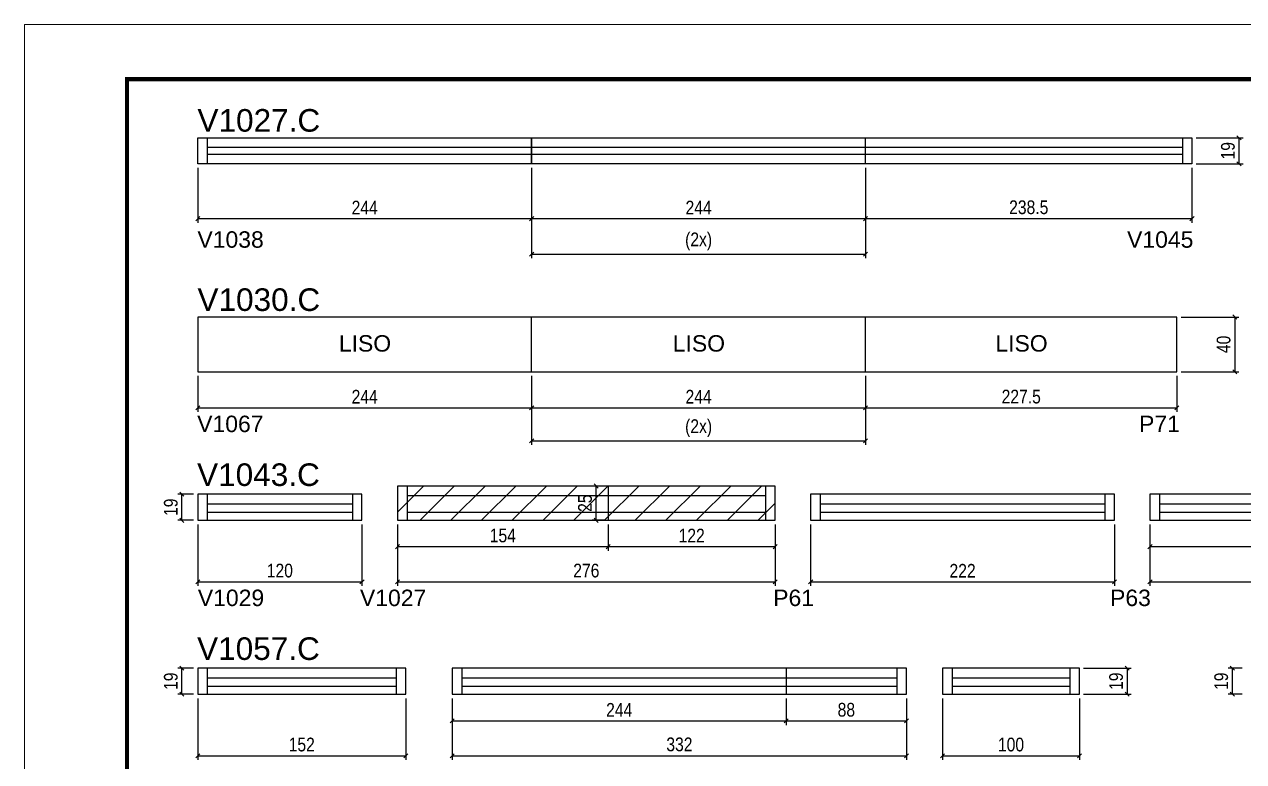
# Model space of a CAD drawing. Extents: x 1959 to 8212, y 239 to 4735.
# Drawn here: x 3557 to 4448, y 1900 to 2438 of the extents above; entities that cross this region are included whole.
import ezdxf

# ---------------------------------------------------------------- set-up
doc = ezdxf.new("R2010")
doc.units = 0
doc.linetypes.add('DASHED', pattern=[0.75, 0.5, -0.25])
for name, color, linetype in [('5', 5, 'Continuous'), ('COTA', 241, 'Continuous'), ('NOMENCLATURA', 7, 'Continuous'), ('Painéis', 200, 'Continuous'), ('SARR_2.2x7', 40, 'Continuous')]:
    doc.layers.add(name, color=color, linetype=linetype)
for name, color, linetype, lineweight in [('Folhas', 255, 'Continuous', 9), ('REAPROVEITAMENTO', 251, 'Continuous', 9), ('SARRAFO DE PRESSAO', 251, 'DASHED', 9)]:
    doc.layers.add(name, color=color, linetype=linetype, lineweight=lineweight)
doc.styles.add('COTA TECNICA', font='techl___.ttf', dxfattribs={"height": 10})
doc.styles.add('COTA TECNICA-50', font='techl___.ttf', dxfattribs={"height": 10})
doc.styles.get("Standard").update_dxf_attribs({"font": 'arial.ttf'})
doc.dimstyles.new('COTA PAINEL-50', dxfattribs={"dimtxt": 10, "dimasz": 3, "dimexe": 3, "dimexo": 3, "dimgap": 3, "dimtad": 1, "dimdec": 1, "dimzin": 12, "dimdsep": 46, "dimtxsty": 'COTA TECNICA-50', "dimblk1": 'OBLIQUE', "dimblk2": 'OBLIQUE', "dimsah": 1, "dimcen": 0.9, "dimclrd": 4, "dimclre": 4, "dimclrt": 240, "dimadec": 1, "dimazin": 3, "dimtfac": 1, "dimtdec": 1, "dimtmove": 0, "dimatfit": 3, "dimfxl": 1, "dimtolj": 1, "dimtzin": 12, "dimarcsym": 0})
doc.dimstyles.new('PAINEL', dxfattribs={"dimtxt": 10, "dimasz": 3, "dimexe": 3, "dimexo": 3, "dimgap": 3, "dimtad": 1, "dimdec": 1, "dimzin": 12, "dimdsep": 46, "dimtxsty": 'COTA TECNICA', "dimblk1": 'OBLIQUE', "dimblk2": 'OBLIQUE', "dimsah": 1, "dimcen": 0.9, "dimclrd": 4, "dimclre": 4, "dimclrt": 240, "dimadec": 1, "dimazin": 3, "dimtfac": 1, "dimtdec": 1, "dimtmove": 0, "dimatfit": 3, "dimfxl": 1, "dimtolj": 1, "dimtzin": 12, "dimarcsym": 0})

# ---------------------------------------------------------------- blocks, each defined once
blk = doc.blocks.new('9999999999')
at = {"layer": 'Folhas'}
blk.add_lwpolyline([(98138.98, 34190.21), (99623.98, 34190.21), (99623.98, 35240.21), (98138.98, 35240.21)], close=True, dxfattribs=at)
at = {"layer": 'Folhas', "color": 30, "const_width": 3}
blk.add_lwpolyline([(98213.98, 34230.21), (99583.98, 34230.21), (99583.98, 35200.21), (98213.98, 35200.21)], close=True, dxfattribs=at)
blk = doc.blocks.new('_Oblique')
at = {"color": 0, "linetype": 'ByBlock', "lineweight": -2}
blk.add_line((-0.5, -0.5), (0.5, 0.5), dxfattribs=at)
blk = doc.blocks.new('*D91')
at = {"layer": 'COTA', "color": 4, "linetype": 'ByBlock', "lineweight": -2, "transparency": 16777216}
for p, q in [((3683.94, 2333.3), (3683.94, 2293.24)), ((3927.94, 2333.3), (3927.94, 2293.24)), ((3683.94, 2296.24), (3927.94, 2296.24))]:
    blk.add_line(p, q, dxfattribs=at)
at = {"layer": 'Defpoints', "color": 0, "linetype": 'ByBlock', "transparency": 16777216}
for p in [(3683.94, 2336.3), (3927.94, 2336.3), (3927.94, 2296.24)]:
    blk.add_point(p, dxfattribs=at)
at = {"layer": 'COTA', "color": 4, "linetype": 'ByBlock', "lineweight": -2, "transparency": 16777216, "xscale": 3, "yscale": 3, "zscale": 3, "rotation": 180}
blk.add_blockref('_Oblique', (3683.94, 2296.24), dxfattribs=at)
at = {"layer": 'COTA', "color": 4, "linetype": 'ByBlock', "lineweight": -2, "transparency": 16777216, "xscale": 3, "yscale": 3, "zscale": 3}
blk.add_blockref('_Oblique', (3927.94, 2296.24), dxfattribs=at)
at = {"layer": 'COTA', "color": 240, "linetype": 'ByBlock', "transparency": 16777216, "insert": (3805.94, 2304.31), "char_height": 10, "attachment_point": 5, "style": 'COTA TECNICA-50'}
blk.add_mtext('\\A1;244', dxfattribs=at)
blk = doc.blocks.new('*D92')
at = {"layer": 'COTA', "color": 4, "linetype": 'ByBlock', "lineweight": -2, "transparency": 16777216}
for p, q in [((3927.94, 2333.3), (3927.94, 2293.24)), ((4171.94, 2333.3), (4171.94, 2293.24)), ((3927.94, 2296.24), (4171.94, 2296.24))]:
    blk.add_line(p, q, dxfattribs=at)
at = {"layer": 'Defpoints', "color": 0, "linetype": 'ByBlock', "transparency": 16777216}
for p in [(3927.94, 2336.3), (4171.94, 2336.3), (4171.94, 2296.24)]:
    blk.add_point(p, dxfattribs=at)
at = {"layer": 'COTA', "color": 4, "linetype": 'ByBlock', "lineweight": -2, "transparency": 16777216, "xscale": 3, "yscale": 3, "zscale": 3, "rotation": 180}
blk.add_blockref('_Oblique', (3927.94, 2296.24), dxfattribs=at)
at = {"layer": 'COTA', "color": 4, "linetype": 'ByBlock', "lineweight": -2, "transparency": 16777216, "xscale": 3, "yscale": 3, "zscale": 3}
blk.add_blockref('_Oblique', (4171.94, 2296.24), dxfattribs=at)
at = {"layer": 'COTA', "color": 240, "linetype": 'ByBlock', "transparency": 16777216, "insert": (4049.94, 2304.31), "char_height": 10, "attachment_point": 5, "style": 'COTA TECNICA-50'}
blk.add_mtext('\\A1;244', dxfattribs=at)
blk = doc.blocks.new('*D93')
at = {"layer": 'COTA', "color": 4, "lineweight": -2, "transparency": 16777216}
for p, q in [((4171.94, 2333.3), (4171.94, 2293.24)), ((4410.44, 2333.3), (4410.44, 2293.24)), ((4171.94, 2296.24), (4410.44, 2296.24))]:
    blk.add_line(p, q, dxfattribs=at)
at = {"layer": 'Defpoints', "color": 0, "transparency": 16777216}
for p in [(4171.94, 2336.3), (4410.44, 2336.3), (4410.44, 2296.24)]:
    blk.add_point(p, dxfattribs=at)
at = {"layer": 'COTA', "color": 4, "lineweight": -2, "transparency": 16777216, "xscale": 3, "yscale": 3, "zscale": 3, "rotation": 180}
blk.add_blockref('_Oblique', (4171.94, 2296.24), dxfattribs=at)
at = {"layer": 'COTA', "color": 4, "lineweight": -2, "transparency": 16777216, "xscale": 3, "yscale": 3, "zscale": 3}
blk.add_blockref('_Oblique', (4410.44, 2296.24), dxfattribs=at)
at = {"layer": 'COTA', "color": 240, "transparency": 16777216, "insert": (4291.19, 2304.48), "char_height": 10, "attachment_point": 5, "style": 'COTA TECNICA'}
blk.add_mtext('\\A1;238.5', dxfattribs=at)
blk = doc.blocks.new('*D94')
at = {"layer": 'COTA', "color": 4, "lineweight": -2, "transparency": 16777216}
for p, q in [((4413.44, 2355.3), (4447.84, 2355.3)), ((4444.84, 2336.3), (4444.84, 2355.3)), ((4413.44, 2336.3), (4447.84, 2336.3))]:
    blk.add_line(p, q, dxfattribs=at)
at = {"layer": 'Defpoints', "color": 0, "transparency": 16777216}
for p in [(4410.44, 2355.3), (4444.84, 2355.3), (4410.44, 2336.3)]:
    blk.add_point(p, dxfattribs=at)
at = {"layer": 'COTA', "color": 4, "lineweight": -2, "transparency": 16777216, "xscale": 3, "yscale": 3, "zscale": 3}
for p, rotation in [((4444.84, 2355.3), 90), ((4444.84, 2336.3), 270)]:
    blk.add_blockref('_Oblique', p, dxfattribs=dict(at, rotation=rotation))
at = {"layer": 'COTA', "color": 240, "transparency": 16777216, "insert": (4436.75, 2345.8), "char_height": 10, "attachment_point": 5, "rotation": 90, "style": 'COTA TECNICA'}
blk.add_mtext('\\A1;19', dxfattribs=at)
blk = doc.blocks.new('*D95')
at = {"layer": 'COTA', "color": 4, "lineweight": -2, "transparency": 16777216}
for p, q in [((3927.94, 2333.3), (3927.94, 2267.35)), ((4171.94, 2333.3), (4171.94, 2267.35)), ((3927.94, 2270.35), (4171.94, 2270.35))]:
    blk.add_line(p, q, dxfattribs=at)
at = {"layer": 'Defpoints', "color": 0, "transparency": 16777216}
for p in [(3927.94, 2336.3), (4171.94, 2336.3), (4171.94, 2270.35)]:
    blk.add_point(p, dxfattribs=at)
at = {"layer": 'COTA', "color": 4, "lineweight": -2, "transparency": 16777216, "xscale": 3, "yscale": 3, "zscale": 3, "rotation": 180}
blk.add_blockref('_Oblique', (3927.94, 2270.35), dxfattribs=at)
at = {"layer": 'COTA', "color": 4, "lineweight": -2, "transparency": 16777216, "xscale": 3, "yscale": 3, "zscale": 3}
blk.add_blockref('_Oblique', (4171.94, 2270.35), dxfattribs=at)
at = {"layer": 'COTA', "color": 240, "transparency": 16777216, "insert": (4049.94, 2279.58), "char_height": 10, "attachment_point": 5, "style": 'COTA TECNICA'}
blk.add_mtext('\\A1;(2x)', dxfattribs=at)
blk = doc.blocks.new('*D213')
at = {"layer": 'COTA', "color": 4, "lineweight": -2, "transparency": 16777216}
for p, q in [((3683.94, 2181.4), (3683.94, 2155.14)), ((3927.94, 2181.4), (3927.94, 2155.14)), ((3683.94, 2158.14), (3927.94, 2158.14))]:
    blk.add_line(p, q, dxfattribs=at)
at = {"layer": 'Defpoints', "color": 0, "transparency": 16777216}
for p in [(3683.94, 2184.4), (3927.94, 2184.4), (3927.94, 2158.14)]:
    blk.add_point(p, dxfattribs=at)
at = {"layer": 'COTA', "color": 4, "lineweight": -2, "transparency": 16777216, "xscale": 3, "yscale": 3, "zscale": 3, "rotation": 180}
blk.add_blockref('_Oblique', (3683.94, 2158.14), dxfattribs=at)
at = {"layer": 'COTA', "color": 4, "lineweight": -2, "transparency": 16777216, "xscale": 3, "yscale": 3, "zscale": 3}
blk.add_blockref('_Oblique', (3927.94, 2158.14), dxfattribs=at)
at = {"layer": 'COTA', "color": 240, "transparency": 16777216, "insert": (3805.94, 2166.21), "char_height": 10, "attachment_point": 5, "style": 'COTA TECNICA'}
blk.add_mtext('\\A1;244', dxfattribs=at)
blk = doc.blocks.new('*D214')
at = {"layer": 'COTA', "color": 4, "lineweight": -2, "transparency": 16777216}
for p, q in [((3927.94, 2181.4), (3927.94, 2155.14)), ((4171.94, 2181.4), (4171.94, 2155.14)), ((3927.94, 2158.14), (4171.94, 2158.14))]:
    blk.add_line(p, q, dxfattribs=at)
at = {"layer": 'Defpoints', "color": 0, "transparency": 16777216}
for p in [(3927.94, 2184.4), (4171.94, 2184.4), (4171.94, 2158.14)]:
    blk.add_point(p, dxfattribs=at)
at = {"layer": 'COTA', "color": 4, "lineweight": -2, "transparency": 16777216, "xscale": 3, "yscale": 3, "zscale": 3, "rotation": 180}
blk.add_blockref('_Oblique', (3927.94, 2158.14), dxfattribs=at)
at = {"layer": 'COTA', "color": 4, "lineweight": -2, "transparency": 16777216, "xscale": 3, "yscale": 3, "zscale": 3}
blk.add_blockref('_Oblique', (4171.94, 2158.14), dxfattribs=at)
at = {"layer": 'COTA', "color": 240, "transparency": 16777216, "insert": (4049.94, 2166.21), "char_height": 10, "attachment_point": 5, "style": 'COTA TECNICA'}
blk.add_mtext('\\A1;244', dxfattribs=at)
blk = doc.blocks.new('*D215')
at = {"layer": 'COTA', "color": 4, "lineweight": -2, "transparency": 16777216}
for p, q in [((4171.94, 2181.4), (4171.94, 2155.14)), ((4399.44, 2181.4), (4399.44, 2155.14)), ((4171.94, 2158.14), (4399.44, 2158.14))]:
    blk.add_line(p, q, dxfattribs=at)
at = {"layer": 'Defpoints', "color": 0, "transparency": 16777216}
for p in [(4171.94, 2184.4), (4399.44, 2184.4), (4399.44, 2158.14)]:
    blk.add_point(p, dxfattribs=at)
at = {"layer": 'COTA', "color": 4, "lineweight": -2, "transparency": 16777216, "xscale": 3, "yscale": 3, "zscale": 3, "rotation": 180}
blk.add_blockref('_Oblique', (4171.94, 2158.14), dxfattribs=at)
at = {"layer": 'COTA', "color": 4, "lineweight": -2, "transparency": 16777216, "xscale": 3, "yscale": 3, "zscale": 3}
blk.add_blockref('_Oblique', (4399.44, 2158.14), dxfattribs=at)
at = {"layer": 'COTA', "color": 240, "transparency": 16777216, "insert": (4285.69, 2166.25), "char_height": 10, "attachment_point": 5, "style": 'COTA TECNICA'}
blk.add_mtext('\\A1;227.5', dxfattribs=at)
blk = doc.blocks.new('*D216')
at = {"layer": 'COTA', "color": 4, "lineweight": -2, "transparency": 16777216}
for p, q in [((4402.44, 2224.4), (4444.71, 2224.4)), ((4441.71, 2224.4), (4441.71, 2184.4)), ((4402.44, 2184.4), (4444.71, 2184.4))]:
    blk.add_line(p, q, dxfattribs=at)
at = {"layer": 'Defpoints', "color": 0, "transparency": 16777216}
for p in [(4399.44, 2224.4), (4399.44, 2184.4), (4441.71, 2184.4)]:
    blk.add_point(p, dxfattribs=at)
at = {"layer": 'COTA', "color": 4, "lineweight": -2, "transparency": 16777216, "xscale": 3, "yscale": 3, "zscale": 3}
for p, rotation in [((4441.71, 2224.4), 90), ((4441.71, 2184.4), 270)]:
    blk.add_blockref('_Oblique', p, dxfattribs=dict(at, rotation=rotation))
at = {"layer": 'COTA', "color": 240, "transparency": 16777216, "insert": (4433.61, 2204.4), "char_height": 10, "attachment_point": 5, "rotation": 90, "style": 'COTA TECNICA'}
blk.add_mtext('\\A1;40', dxfattribs=at)
blk = doc.blocks.new('*D217')
at = {"layer": 'COTA', "color": 4, "lineweight": -2, "transparency": 16777216}
for p, q in [((3927.94, 2181.4), (3927.94, 2130.98)), ((4171.94, 2181.4), (4171.94, 2130.98)), ((3927.94, 2133.98), (4171.94, 2133.98))]:
    blk.add_line(p, q, dxfattribs=at)
at = {"layer": 'Defpoints', "color": 0, "transparency": 16777216}
for p in [(3927.94, 2184.4), (4171.94, 2184.4), (4171.94, 2133.98)]:
    blk.add_point(p, dxfattribs=at)
at = {"layer": 'COTA', "color": 4, "lineweight": -2, "transparency": 16777216, "xscale": 3, "yscale": 3, "zscale": 3, "rotation": 180}
blk.add_blockref('_Oblique', (3927.94, 2133.98), dxfattribs=at)
at = {"layer": 'COTA', "color": 4, "lineweight": -2, "transparency": 16777216, "xscale": 3, "yscale": 3, "zscale": 3}
blk.add_blockref('_Oblique', (4171.94, 2133.98), dxfattribs=at)
at = {"layer": 'COTA', "color": 240, "transparency": 16777216, "insert": (4049.94, 2143.2), "char_height": 10, "attachment_point": 5, "style": 'COTA TECNICA'}
blk.add_mtext('\\A1;(2x)', dxfattribs=at)
blk = doc.blocks.new('*D286')
at = {"layer": 'COTA', "color": 4, "linetype": 'ByBlock', "lineweight": -2, "transparency": 16777216}
for p, q in [((3683.94, 2072.98), (3683.94, 2028.1)), ((3803.94, 2072.98), (3803.94, 2028.1)), ((3683.94, 2031.1), (3803.94, 2031.1))]:
    blk.add_line(p, q, dxfattribs=at)
at = {"layer": 'Defpoints', "color": 0, "linetype": 'ByBlock', "transparency": 16777216}
for p in [(3683.94, 2075.98), (3803.94, 2075.98), (3803.94, 2031.1)]:
    blk.add_point(p, dxfattribs=at)
at = {"layer": 'COTA', "color": 4, "linetype": 'ByBlock', "lineweight": -2, "transparency": 16777216, "xscale": 3, "yscale": 3, "zscale": 3, "rotation": 180}
blk.add_blockref('_Oblique', (3683.94, 2031.1), dxfattribs=at)
at = {"layer": 'COTA', "color": 4, "linetype": 'ByBlock', "lineweight": -2, "transparency": 16777216, "xscale": 3, "yscale": 3, "zscale": 3}
blk.add_blockref('_Oblique', (3803.94, 2031.1), dxfattribs=at)
at = {"layer": 'COTA', "color": 240, "linetype": 'ByBlock', "transparency": 16777216, "insert": (3743.94, 2039.21), "char_height": 10, "attachment_point": 5, "style": 'COTA TECNICA-50'}
blk.add_mtext('\\A1;120', dxfattribs=at)
blk = doc.blocks.new('*D288')
at = {"layer": 'COTA', "color": 4, "linetype": 'ByBlock', "lineweight": -2, "transparency": 16777216}
for p, q in [((3829.88, 2072.98), (3829.88, 2028.1)), ((4105.88, 2072.98), (4105.88, 2028.1)), ((3829.88, 2031.1), (4105.88, 2031.1))]:
    blk.add_line(p, q, dxfattribs=at)
at = {"layer": 'Defpoints', "color": 0, "linetype": 'ByBlock', "transparency": 16777216}
for p in [(3829.88, 2075.98), (4105.88, 2075.98), (4105.88, 2031.1)]:
    blk.add_point(p, dxfattribs=at)
at = {"layer": 'COTA', "color": 4, "linetype": 'ByBlock', "lineweight": -2, "transparency": 16777216, "xscale": 3, "yscale": 3, "zscale": 3, "rotation": 180}
blk.add_blockref('_Oblique', (3829.88, 2031.1), dxfattribs=at)
at = {"layer": 'COTA', "color": 4, "linetype": 'ByBlock', "lineweight": -2, "transparency": 16777216, "xscale": 3, "yscale": 3, "zscale": 3}
blk.add_blockref('_Oblique', (4105.88, 2031.1), dxfattribs=at)
at = {"layer": 'COTA', "color": 240, "linetype": 'ByBlock', "transparency": 16777216, "insert": (3967.88, 2039.21), "char_height": 10, "attachment_point": 5, "style": 'COTA TECNICA-50'}
blk.add_mtext('\\A1;276', dxfattribs=at)
blk = doc.blocks.new('*D290')
at = {"layer": 'COTA', "color": 4, "linetype": 'ByBlock', "lineweight": -2, "transparency": 16777216}
for p, q in [((4131.82, 2072.98), (4131.82, 2028.1)), ((4353.82, 2072.98), (4353.82, 2028.1)), ((4131.82, 2031.1), (4353.82, 2031.1))]:
    blk.add_line(p, q, dxfattribs=at)
at = {"layer": 'Defpoints', "color": 0, "linetype": 'ByBlock', "transparency": 16777216}
for p in [(4131.82, 2075.98), (4353.82, 2075.98), (4353.82, 2031.1)]:
    blk.add_point(p, dxfattribs=at)
at = {"layer": 'COTA', "color": 4, "linetype": 'ByBlock', "lineweight": -2, "transparency": 16777216, "xscale": 3, "yscale": 3, "zscale": 3, "rotation": 180}
blk.add_blockref('_Oblique', (4131.82, 2031.1), dxfattribs=at)
at = {"layer": 'COTA', "color": 4, "linetype": 'ByBlock', "lineweight": -2, "transparency": 16777216, "xscale": 3, "yscale": 3, "zscale": 3}
blk.add_blockref('_Oblique', (4353.82, 2031.1), dxfattribs=at)
at = {"layer": 'COTA', "color": 240, "linetype": 'ByBlock', "transparency": 16777216, "insert": (4242.82, 2039.1), "char_height": 10, "attachment_point": 5, "style": 'COTA TECNICA-50'}
blk.add_mtext('\\A1;222', dxfattribs=at)
blk = doc.blocks.new('*D291')
at = {"layer": 'COTA', "color": 4, "linetype": 'ByBlock', "lineweight": -2, "transparency": 16777216}
for p, q in [((4379.75, 2072.98), (4379.75, 2028.1)), ((4750.75, 2072.98), (4750.75, 2028.1)), ((4379.75, 2031.1), (4750.75, 2031.1))]:
    blk.add_line(p, q, dxfattribs=at)
at = {"layer": 'Defpoints', "color": 0, "linetype": 'ByBlock', "transparency": 16777216}
for p in [(4379.75, 2075.98), (4750.75, 2075.98), (4750.75, 2031.1)]:
    blk.add_point(p, dxfattribs=at)
at = {"layer": 'COTA', "color": 4, "linetype": 'ByBlock', "lineweight": -2, "transparency": 16777216, "xscale": 3, "yscale": 3, "zscale": 3, "rotation": 180}
blk.add_blockref('_Oblique', (4379.75, 2031.1), dxfattribs=at)
at = {"layer": 'COTA', "color": 4, "linetype": 'ByBlock', "lineweight": -2, "transparency": 16777216, "xscale": 3, "yscale": 3, "zscale": 3}
blk.add_blockref('_Oblique', (4750.75, 2031.1), dxfattribs=at)
at = {"layer": 'COTA', "color": 240, "linetype": 'ByBlock', "transparency": 16777216, "insert": (4565.25, 2039.32), "char_height": 10, "attachment_point": 5, "style": 'COTA TECNICA-50'}
blk.add_mtext('\\A1;371', dxfattribs=at)
blk = doc.blocks.new('*D294')
at = {"layer": 'COTA', "color": 4, "lineweight": -2, "transparency": 16777216}
for p, q in [((4379.75, 2072.98), (4379.75, 2053.74)), ((4623.75, 2072.98), (4623.75, 2053.74)), ((4379.75, 2056.74), (4623.75, 2056.74))]:
    blk.add_line(p, q, dxfattribs=at)
at = {"layer": 'Defpoints', "color": 0, "transparency": 16777216}
for p in [(4379.75, 2075.98), (4623.75, 2075.98), (4623.75, 2056.74)]:
    blk.add_point(p, dxfattribs=at)
at = {"layer": 'COTA', "color": 4, "lineweight": -2, "transparency": 16777216, "xscale": 3, "yscale": 3, "zscale": 3, "rotation": 180}
blk.add_blockref('_Oblique', (4379.75, 2056.74), dxfattribs=at)
at = {"layer": 'COTA', "color": 4, "lineweight": -2, "transparency": 16777216, "xscale": 3, "yscale": 3, "zscale": 3}
blk.add_blockref('_Oblique', (4623.75, 2056.74), dxfattribs=at)
at = {"layer": 'COTA', "color": 240, "transparency": 16777216, "insert": (4501.75, 2064.82), "char_height": 10, "attachment_point": 5, "style": 'COTA TECNICA'}
blk.add_mtext('\\A1;244', dxfattribs=at)
blk = doc.blocks.new('*D296')
at = {"layer": 'COTA', "color": 4, "lineweight": -2, "transparency": 16777216}
for p, q in [((3829.88, 2072.98), (3829.88, 2053.74)), ((3983.88, 2072.98), (3983.88, 2053.74)), ((3829.88, 2056.74), (3983.88, 2056.74))]:
    blk.add_line(p, q, dxfattribs=at)
at = {"layer": 'Defpoints', "color": 0, "transparency": 16777216}
for p in [(3829.88, 2075.98), (3983.88, 2075.98), (3983.88, 2056.74)]:
    blk.add_point(p, dxfattribs=at)
at = {"layer": 'COTA', "color": 4, "lineweight": -2, "transparency": 16777216, "xscale": 3, "yscale": 3, "zscale": 3, "rotation": 180}
blk.add_blockref('_Oblique', (3829.88, 2056.74), dxfattribs=at)
at = {"layer": 'COTA', "color": 4, "lineweight": -2, "transparency": 16777216, "xscale": 3, "yscale": 3, "zscale": 3}
blk.add_blockref('_Oblique', (3983.88, 2056.74), dxfattribs=at)
at = {"layer": 'COTA', "color": 240, "transparency": 16777216, "insert": (3906.88, 2064.85), "char_height": 10, "attachment_point": 5, "style": 'COTA TECNICA'}
blk.add_mtext('\\A1;154', dxfattribs=at)
blk = doc.blocks.new('*D297')
at = {"layer": 'COTA', "color": 4, "lineweight": -2, "transparency": 16777216}
for p, q in [((3983.88, 2072.98), (3983.88, 2053.74)), ((4105.88, 2072.98), (4105.88, 2053.74)), ((3983.88, 2056.74), (4105.88, 2056.74))]:
    blk.add_line(p, q, dxfattribs=at)
at = {"layer": 'Defpoints', "color": 0, "transparency": 16777216}
for p in [(3983.88, 2075.98), (4105.88, 2075.98), (4105.88, 2056.74)]:
    blk.add_point(p, dxfattribs=at)
at = {"layer": 'COTA', "color": 4, "lineweight": -2, "transparency": 16777216, "xscale": 3, "yscale": 3, "zscale": 3, "rotation": 180}
blk.add_blockref('_Oblique', (3983.88, 2056.74), dxfattribs=at)
at = {"layer": 'COTA', "color": 4, "lineweight": -2, "transparency": 16777216, "xscale": 3, "yscale": 3, "zscale": 3}
blk.add_blockref('_Oblique', (4105.88, 2056.74), dxfattribs=at)
at = {"layer": 'COTA', "color": 240, "transparency": 16777216, "insert": (4044.88, 2064.8), "char_height": 10, "attachment_point": 5, "style": 'COTA TECNICA'}
blk.add_mtext('\\A1;122', dxfattribs=at)
blk = doc.blocks.new('*D298')
at = {"layer": 'COTA', "color": 4, "lineweight": -2, "transparency": 16777216}
for p, q in [((3980.88, 2100.98), (3972.08, 2100.98)), ((3975.08, 2075.98), (3975.08, 2100.98)), ((3980.88, 2075.98), (3972.08, 2075.98))]:
    blk.add_line(p, q, dxfattribs=at)
at = {"layer": 'Defpoints', "color": 0, "transparency": 16777216}
for p in [(3975.08, 2100.98), (3983.88, 2100.98), (3983.88, 2075.98)]:
    blk.add_point(p, dxfattribs=at)
at = {"layer": 'COTA', "color": 4, "lineweight": -2, "transparency": 16777216, "xscale": 3, "yscale": 3, "zscale": 3}
for p, rotation in [((3975.08, 2100.98), 90), ((3975.08, 2075.98), 270)]:
    blk.add_blockref('_Oblique', p, dxfattribs=dict(at, rotation=rotation))
at = {"layer": 'COTA', "color": 240, "transparency": 16777216, "insert": (3966.97, 2088.48), "char_height": 10, "attachment_point": 5, "rotation": 90, "style": 'COTA TECNICA'}
blk.add_mtext('\\A1;25', dxfattribs=at)
blk = doc.blocks.new('*D299')
at = {"layer": 'COTA', "color": 4, "lineweight": -2, "transparency": 16777216}
for p, q in [((3680.94, 2094.98), (3669.4, 2094.98)), ((3672.4, 2075.98), (3672.4, 2094.98)), ((3680.94, 2075.98), (3669.4, 2075.98))]:
    blk.add_line(p, q, dxfattribs=at)
at = {"layer": 'Defpoints', "color": 0, "transparency": 16777216}
for p in [(3672.4, 2094.98), (3683.94, 2094.98), (3683.94, 2075.98)]:
    blk.add_point(p, dxfattribs=at)
at = {"layer": 'COTA', "color": 4, "lineweight": -2, "transparency": 16777216, "xscale": 3, "yscale": 3, "zscale": 3}
for p, rotation in [((3672.4, 2094.98), 90), ((3672.4, 2075.98), 270)]:
    blk.add_blockref('_Oblique', p, dxfattribs=dict(at, rotation=rotation))
at = {"layer": 'COTA', "color": 240, "transparency": 16777216, "insert": (3664.31, 2085.48), "char_height": 10, "attachment_point": 5, "rotation": 90, "style": 'COTA TECNICA'}
blk.add_mtext('\\A1;19', dxfattribs=at)
blk = doc.blocks.new('*D314')
at = {"layer": 'COTA', "color": 4, "linetype": 'ByBlock', "lineweight": -2, "transparency": 16777216}
for p, q in [((3683.94, 1945.95), (3683.94, 1901.07)), ((3835.94, 1945.95), (3835.94, 1901.07)), ((3683.94, 1904.07), (3835.94, 1904.07))]:
    blk.add_line(p, q, dxfattribs=at)
at = {"layer": 'Defpoints', "color": 0, "linetype": 'ByBlock', "transparency": 16777216}
for p in [(3683.94, 1948.95), (3835.94, 1948.95), (3835.94, 1904.07)]:
    blk.add_point(p, dxfattribs=at)
at = {"layer": 'COTA', "color": 4, "linetype": 'ByBlock', "lineweight": -2, "transparency": 16777216, "xscale": 3, "yscale": 3, "zscale": 3, "rotation": 180}
blk.add_blockref('_Oblique', (3683.94, 1904.07), dxfattribs=at)
at = {"layer": 'COTA', "color": 4, "linetype": 'ByBlock', "lineweight": -2, "transparency": 16777216, "xscale": 3, "yscale": 3, "zscale": 3}
blk.add_blockref('_Oblique', (3835.94, 1904.07), dxfattribs=at)
at = {"layer": 'COTA', "color": 240, "linetype": 'ByBlock', "transparency": 16777216, "insert": (3759.94, 1912.18), "char_height": 10, "attachment_point": 5, "style": 'COTA TECNICA-50'}
blk.add_mtext('\\A1;152', dxfattribs=at)
blk = doc.blocks.new('*D315')
at = {"layer": 'COTA', "color": 4, "lineweight": -2, "transparency": 16777216}
for p, q in [((3680.94, 1967.95), (3669.4, 1967.95)), ((3672.4, 1948.95), (3672.4, 1967.95)), ((3680.94, 1948.95), (3669.4, 1948.95))]:
    blk.add_line(p, q, dxfattribs=at)
at = {"layer": 'Defpoints', "color": 0, "transparency": 16777216}
for p in [(3672.4, 1967.95), (3683.94, 1967.95), (3683.94, 1948.95)]:
    blk.add_point(p, dxfattribs=at)
at = {"layer": 'COTA', "color": 4, "lineweight": -2, "transparency": 16777216, "xscale": 3, "yscale": 3, "zscale": 3}
for p, rotation in [((3672.4, 1967.95), 90), ((3672.4, 1948.95), 270)]:
    blk.add_blockref('_Oblique', p, dxfattribs=dict(at, rotation=rotation))
at = {"layer": 'COTA', "color": 240, "transparency": 16777216, "insert": (3664.31, 1958.45), "char_height": 10, "attachment_point": 5, "rotation": 90, "style": 'COTA TECNICA'}
blk.add_mtext('\\A1;19', dxfattribs=at)
blk = doc.blocks.new('*D316')
at = {"layer": 'COTA', "color": 4, "linetype": 'ByBlock', "lineweight": -2, "transparency": 16777216}
for p, q in [((3869.91, 1945.95), (3869.91, 1901.07)), ((4201.91, 1945.95), (4201.91, 1901.07)), ((3869.91, 1904.07), (4201.91, 1904.07))]:
    blk.add_line(p, q, dxfattribs=at)
at = {"layer": 'Defpoints', "color": 0, "linetype": 'ByBlock', "transparency": 16777216}
for p in [(3869.91, 1948.95), (4201.91, 1948.95), (4201.91, 1904.07)]:
    blk.add_point(p, dxfattribs=at)
at = {"layer": 'COTA', "color": 4, "linetype": 'ByBlock', "lineweight": -2, "transparency": 16777216, "xscale": 3, "yscale": 3, "zscale": 3, "rotation": 180}
blk.add_blockref('_Oblique', (3869.91, 1904.07), dxfattribs=at)
at = {"layer": 'COTA', "color": 4, "linetype": 'ByBlock', "lineweight": -2, "transparency": 16777216, "xscale": 3, "yscale": 3, "zscale": 3}
blk.add_blockref('_Oblique', (4201.91, 1904.07), dxfattribs=at)
at = {"layer": 'COTA', "color": 240, "linetype": 'ByBlock', "transparency": 16777216, "insert": (4035.91, 1912.29), "char_height": 10, "attachment_point": 5, "style": 'COTA TECNICA-50'}
blk.add_mtext('\\A1;332', dxfattribs=at)
blk = doc.blocks.new('*D317')
at = {"layer": 'COTA', "color": 4, "lineweight": -2, "transparency": 16777216}
for p, q in [((3869.91, 1945.95), (3869.91, 1926.48)), ((4113.91, 1945.95), (4113.91, 1926.48)), ((3869.91, 1929.48), (4113.91, 1929.48))]:
    blk.add_line(p, q, dxfattribs=at)
at = {"layer": 'Defpoints', "color": 0, "transparency": 16777216}
for p in [(3869.91, 1948.95), (4113.91, 1948.95), (4113.91, 1929.48)]:
    blk.add_point(p, dxfattribs=at)
at = {"layer": 'COTA', "color": 4, "lineweight": -2, "transparency": 16777216, "xscale": 3, "yscale": 3, "zscale": 3, "rotation": 180}
blk.add_blockref('_Oblique', (3869.91, 1929.48), dxfattribs=at)
at = {"layer": 'COTA', "color": 4, "lineweight": -2, "transparency": 16777216, "xscale": 3, "yscale": 3, "zscale": 3}
blk.add_blockref('_Oblique', (4113.91, 1929.48), dxfattribs=at)
at = {"layer": 'COTA', "color": 240, "transparency": 16777216, "insert": (3991.91, 1937.56), "char_height": 10, "attachment_point": 5, "style": 'COTA TECNICA'}
blk.add_mtext('\\A1;244', dxfattribs=at)
blk = doc.blocks.new('*D318')
at = {"layer": 'COTA', "color": 4, "lineweight": -2, "transparency": 16777216}
for p, q in [((4113.91, 1945.95), (4113.91, 1926.48)), ((4201.91, 1945.95), (4201.91, 1926.48)), ((4113.91, 1929.48), (4201.91, 1929.48))]:
    blk.add_line(p, q, dxfattribs=at)
at = {"layer": 'Defpoints', "color": 0, "transparency": 16777216}
for p in [(4113.91, 1948.95), (4201.91, 1948.95), (4201.91, 1929.48)]:
    blk.add_point(p, dxfattribs=at)
at = {"layer": 'COTA', "color": 4, "lineweight": -2, "transparency": 16777216, "xscale": 3, "yscale": 3, "zscale": 3, "rotation": 180}
blk.add_blockref('_Oblique', (4113.91, 1929.48), dxfattribs=at)
at = {"layer": 'COTA', "color": 4, "lineweight": -2, "transparency": 16777216, "xscale": 3, "yscale": 3, "zscale": 3}
blk.add_blockref('_Oblique', (4201.91, 1929.48), dxfattribs=at)
at = {"layer": 'COTA', "color": 240, "transparency": 16777216, "insert": (4157.91, 1937.58), "char_height": 10, "attachment_point": 5, "style": 'COTA TECNICA'}
blk.add_mtext('\\A1;88', dxfattribs=at)
blk = doc.blocks.new('*D319')
at = {"layer": 'COTA', "color": 4, "linetype": 'ByBlock', "lineweight": -2, "transparency": 16777216}
for p, q in [((4228.22, 1945.95), (4228.22, 1901.07)), ((4328.22, 1945.95), (4328.22, 1901.07)), ((4228.22, 1904.07), (4328.22, 1904.07))]:
    blk.add_line(p, q, dxfattribs=at)
at = {"layer": 'Defpoints', "color": 0, "linetype": 'ByBlock', "transparency": 16777216}
for p in [(4228.22, 1948.95), (4328.22, 1948.95), (4328.22, 1904.07)]:
    blk.add_point(p, dxfattribs=at)
at = {"layer": 'COTA', "color": 4, "linetype": 'ByBlock', "lineweight": -2, "transparency": 16777216, "xscale": 3, "yscale": 3, "zscale": 3, "rotation": 180}
blk.add_blockref('_Oblique', (4228.22, 1904.07), dxfattribs=at)
at = {"layer": 'COTA', "color": 4, "linetype": 'ByBlock', "lineweight": -2, "transparency": 16777216, "xscale": 3, "yscale": 3, "zscale": 3}
blk.add_blockref('_Oblique', (4328.22, 1904.07), dxfattribs=at)
at = {"layer": 'COTA', "color": 240, "linetype": 'ByBlock', "transparency": 16777216, "insert": (4278.22, 1912.17), "char_height": 10, "attachment_point": 5, "style": 'COTA TECNICA-50'}
blk.add_mtext('\\A1;100', dxfattribs=at)
blk = doc.blocks.new('*D320')
at = {"layer": 'COTA', "color": 4, "lineweight": -2, "transparency": 16777216}
for p, q in [((4331.22, 1967.95), (4366.11, 1967.95)), ((4363.11, 1967.95), (4363.11, 1948.95)), ((4331.22, 1948.95), (4366.11, 1948.95))]:
    blk.add_line(p, q, dxfattribs=at)
at = {"layer": 'Defpoints', "color": 0, "transparency": 16777216}
for p in [(4328.22, 1967.95), (4328.22, 1948.95), (4363.11, 1948.95)]:
    blk.add_point(p, dxfattribs=at)
at = {"layer": 'COTA', "color": 4, "lineweight": -2, "transparency": 16777216, "xscale": 3, "yscale": 3, "zscale": 3}
for p, rotation in [((4363.11, 1967.95), 90), ((4363.11, 1948.95), 270)]:
    blk.add_blockref('_Oblique', p, dxfattribs=dict(at, rotation=rotation))
at = {"layer": 'COTA', "color": 240, "transparency": 16777216, "insert": (4355.02, 1958.45), "char_height": 10, "attachment_point": 5, "rotation": 90, "style": 'COTA TECNICA'}
blk.add_mtext('\\A1;19', dxfattribs=at)
blk = doc.blocks.new('*D335')
at = {"layer": 'COTA', "color": 4, "lineweight": -2, "transparency": 16777216}
for p, q in [((4447.05, 1967.95), (4436.95, 1967.95)), ((4439.95, 1948.95), (4439.95, 1967.95)), ((4447.05, 1948.95), (4436.95, 1948.95))]:
    blk.add_line(p, q, dxfattribs=at)
at = {"layer": 'Defpoints', "color": 0, "transparency": 16777216}
for p in [(4439.95, 1967.95), (4450.05, 1967.95), (4450.05, 1948.95)]:
    blk.add_point(p, dxfattribs=at)
at = {"layer": 'COTA', "color": 4, "lineweight": -2, "transparency": 16777216, "xscale": 3, "yscale": 3, "zscale": 3}
for p, rotation in [((4439.95, 1967.95), 90), ((4439.95, 1948.95), 270)]:
    blk.add_blockref('_Oblique', p, dxfattribs=dict(at, rotation=rotation))
at = {"layer": 'COTA', "color": 240, "transparency": 16777216, "insert": (4431.86, 1958.45), "char_height": 10, "attachment_point": 5, "rotation": 90, "style": 'COTA TECNICA'}
blk.add_mtext('\\A1;19', dxfattribs=at)

msp = doc.modelspace()

# ---------------------------------------------------------------- hatches: boundary and pattern name
at = {"layer": 'REAPROVEITAMENTO'}
h = msp.add_hatch(dxfattribs=at)
h.set_pattern_fill('ANSI31', color=256, scale=5, style=0)
h.set_pattern_definition([(45, (0, 25.589), (-11.22532, 11.22532), [])])
h.paths.add_polyline_path([(3983.88, 2075.98), (3983.88, 2100.98), (3829.88, 2100.98), (3829.88, 2075.98)])
h.paths.add_polyline_path([(4105.88, 2075.98), (4105.88, 2100.98), (3983.88, 2100.98), (3983.88, 2075.98)])

# ---------------------------------------------------------------- linework, layer by layer
at = {"layer": 'Painéis'}
for p, q in [((3927.94, 2355.3), (4410.44, 2355.3)), ((3927.94, 2336.3), (3927.94, 2355.3)), ((4171.94, 2336.3), (4171.94, 2355.3)), ((4410.44, 2355.3), (4410.44, 2336.3)), ((4410.44, 2336.3), (3927.94, 2336.3)), ((3927.94, 2184.4), (3927.94, 2224.4)), ((4171.94, 2184.4), (4171.94, 2224.4))]:
    msp.add_line(p, q, dxfattribs=at)
at = {"layer": 'Painéis', "linetype": 'ByBlock'}
for p, q in [((3983.88, 2100.98), (3983.88, 2075.98)), ((4113.91, 1967.95), (4113.91, 1948.95))]:
    msp.add_line(p, q, dxfattribs=at)
at = {"layer": 'Painéis'}
for points in [[(3927.94, 2336.3), (3683.94, 2336.3), (3683.94, 2355.3), (3927.94, 2355.3)], [(3683.94, 2184.4), (4399.44, 2184.4), (4399.44, 2224.4), (3683.94, 2224.4)]]:
    msp.add_lwpolyline(points, close=True, dxfattribs=at)
at = {"layer": 'Painéis', "linetype": 'ByBlock'}
for points in [[(3683.94, 2094.98), (3683.94, 2075.98), (3803.94, 2075.98), (3803.94, 2094.98)], [(3829.88, 2100.98), (3829.88, 2075.98), (4105.88, 2075.98), (4105.88, 2100.98)], [(4131.82, 2094.98), (4131.82, 2075.98), (4353.82, 2075.98), (4353.82, 2094.98)], [(4379.75, 2094.98), (4379.75, 2075.98), (4750.75, 2075.98), (4750.75, 2094.98)], [(3683.94, 1967.95), (3683.94, 1948.95), (3835.94, 1948.95), (3835.94, 1967.95)], [(3869.91, 1967.95), (3869.91, 1948.95), (4201.91, 1948.95), (4201.91, 1967.95)], [(4228.22, 1967.95), (4228.22, 1948.95), (4328.22, 1948.95), (4328.22, 1967.95)]]:
    msp.add_lwpolyline(points, close=True, dxfattribs=at)
at = {"layer": 'SARR_2.2x7', "linetype": 'Continuous'}
for p, q in [((3690.94, 2355.3), (3690.94, 2336.3)), ((4403.44, 2355.3), (4403.44, 2336.3)), ((3927.94, 2348.3), (3690.94, 2348.3)), ((3690.94, 2343.3), (3927.94, 2343.3)), ((4171.94, 2348.3), (3927.94, 2348.3)), ((3927.94, 2343.3), (4171.94, 2343.3)), ((4403.44, 2348.3), (4171.94, 2348.3)), ((4171.94, 2343.3), (4403.44, 2343.3)), ((3690.94, 2094.98), (3690.94, 2075.98)), ((3796.94, 2094.98), (3796.94, 2075.98)), ((3836.88, 2100.98), (3836.88, 2075.98)), ((3836.88, 2093.98), (4098.88, 2093.98)), ((4098.88, 2100.98), (4098.88, 2075.98)), ((4138.82, 2094.98), (4138.82, 2075.98)), ((4346.82, 2094.98), (4346.82, 2075.98)), ((4386.75, 2094.98), (4386.75, 2075.98)), ((3690.94, 2087.98), (3796.94, 2087.98)), ((4138.82, 2087.98), (4346.82, 2087.98)), ((4386.75, 2087.98), (4623.75, 2087.98)), ((3690.94, 2081.98), (3796.94, 2081.98)), ((3836.88, 2081.98), (4098.88, 2081.98)), ((4138.82, 2081.98), (4346.82, 2081.98)), ((4386.75, 2081.98), (4623.75, 2081.98)), ((3690.94, 1967.95), (3690.94, 1948.95)), ((3690.94, 1960.95), (3828.94, 1960.95)), ((3828.94, 1967.95), (3828.94, 1948.95)), ((3876.91, 1967.95), (3876.91, 1948.95)), ((3876.91, 1960.95), (4194.91, 1960.95)), ((4194.91, 1967.95), (4194.91, 1948.95)), ((4235.22, 1967.95), (4235.22, 1948.95)), ((4235.22, 1960.95), (4321.22, 1960.95)), ((4321.22, 1967.95), (4321.22, 1948.95)), ((3690.94, 1954.95), (3828.94, 1954.95)), ((3876.91, 1954.95), (4194.91, 1954.95)), ((4235.22, 1954.95), (4321.22, 1954.95))]:
    msp.add_line(p, q, dxfattribs=at)

# ---------------------------------------------------------------- block references
at = {"layer": 'SARRAFO DE PRESSAO', "color": 6, "linetype": 'ByBlock'}
msp.add_blockref('9999999999', (-94581.71, -32802.14), dxfattribs=at)

# ---------------------------------------------------------------- texts
at = {"layer": '5', "linetype": 'Continuous'}
for s, rotation, p in [('V1038', 0.00004, (3683.72, 2275)), ('V1045', 0.00004, (4363.04, 2275)), ('LISO', 359.99996, (3787.06, 2199.15)), ('LISO', 359.99996, (4031.06, 2199.15)), ('LISO', 359.99996, (4266.81, 2199.15)), ('V1067', 0.00004, (3683.53, 2140.38)), ('P71', 0.00004, (4371.8, 2140.38)), ('V1029', 0.00004, (3684.02, 2013.35)), ('V1027', 359.99996, (3802.48, 2013.35)), ('P61', 359.99996, (4104.46, 2013.35)), ('P63', 359.99996, (4350.61, 2013.35))]:
    msp.add_text(s, height=12, rotation=rotation, dxfattribs=at).set_placement(p)
at = {"layer": 'NOMENCLATURA', "linetype": 'Continuous'}
for s, p in [('V1027.C', (3683.74, 2359.74)), ('V1030.C', (3683.74, 2228.84)), ('V1043.C', (3683.47, 2101.04)), ('V1057.C', (3683.47, 1974.01))]:
    msp.add_text(s, height=16.5, dxfattribs=at).set_placement(p)

# ---------------------------------------------------------------- dimensions: what is measured, and where the dimension line sits
at = {"layer": 'COTA'}
for base, p1, p2, picture, middle in [((4444.84, 2355.3), (4410.44, 2336.3), (4410.44, 2355.3), '*D94', (4436.75, 2345.8)), ((4441.71, 2184.4), (4399.44, 2224.4), (4399.44, 2184.4), '*D216', (4433.61, 2204.4)), ((3672.4, 2094.98), (3683.94, 2075.98), (3683.94, 2094.98), '*D299', (3664.31, 2085.48)), ((3975.08, 2100.98), (3983.88, 2075.98), (3983.88, 2100.98), '*D298', (3966.97, 2088.48)), ((3672.4, 1967.95), (3683.94, 1948.95), (3683.94, 1967.95), '*D315', (3664.31, 1958.45)), ((4363.11, 1948.95), (4328.22, 1967.95), (4328.22, 1948.95), '*D320', (4355.02, 1958.45)), ((4439.95, 1967.95), (4450.05, 1948.95), (4450.05, 1967.95), '*D335', (4431.86, 1958.45))]:
    dim = msp.add_linear_dim(base=base, p1=p1, p2=p2, angle=90, dimstyle='PAINEL', dxfattribs=at)
    dim.commit()
    dim.dimension.update_dxf_attribs({"geometry": picture, "text_midpoint": middle})
at = {"layer": 'COTA', "color": 1, "linetype": 'ByBlock'}
for base, p1, p2, picture, middle in [((3927.94, 2296.24), (3683.94, 2336.3), (3927.94, 2336.3), '*D91', (3805.94, 2304.31)), ((4171.94, 2296.24), (3927.94, 2336.3), (4171.94, 2336.3), '*D92', (4049.94, 2304.31)), ((3803.94, 2031.1), (3683.94, 2075.98), (3803.94, 2075.98), '*D286', (3743.94, 2039.21)), ((4105.88, 2031.1), (3829.88, 2075.98), (4105.88, 2075.98), '*D288', (3967.88, 2039.21)), ((4353.82, 2031.1), (4131.82, 2075.98), (4353.82, 2075.98), '*D290', (4242.82, 2039.1)), ((4750.75, 2031.1), (4379.75, 2075.98), (4750.75, 2075.98), '*D291', (4565.25, 2039.32)), ((3835.94, 1904.07), (3683.94, 1948.95), (3835.94, 1948.95), '*D314', (3759.94, 1912.18)), ((4201.91, 1904.07), (3869.91, 1948.95), (4201.91, 1948.95), '*D316', (4035.91, 1912.29)), ((4328.22, 1904.07), (4228.22, 1948.95), (4328.22, 1948.95), '*D319', (4278.22, 1912.17))]:
    dim = msp.add_linear_dim(base=base, p1=p1, p2=p2, dimstyle='COTA PAINEL-50', override={"dimarcsym": 1}, dxfattribs=at)
    dim.commit()
    dim.dimension.update_dxf_attribs({"geometry": picture, "text_midpoint": middle})
at = {"layer": 'COTA'}
for base, p1, p2, picture, middle in [((4171.94, 2270.35), (3927.94, 2336.3), (4171.94, 2336.3), '*D95', (4049.94, 2279.58)), ((4171.94, 2133.98), (3927.94, 2184.4), (4171.94, 2184.4), '*D217', (4049.94, 2143.2))]:
    dim = msp.add_linear_dim(base=base, p1=p1, p2=p2, text='(2x)', dimstyle='PAINEL', dxfattribs=at)
    dim.commit()
    dim.dimension.update_dxf_attribs({"geometry": picture, "text_midpoint": middle})
for base, p1, p2, picture, middle in [((4410.44, 2296.24), (4171.94, 2336.3), (4410.44, 2336.3), '*D93', (4291.19, 2304.48)), ((3927.94, 2158.14), (3683.94, 2184.4), (3927.94, 2184.4), '*D213', (3805.94, 2166.21)), ((3983.88, 2056.74), (3829.88, 2075.98), (3983.88, 2075.98), '*D296', (3906.88, 2064.85)), ((4623.75, 2056.74), (4379.75, 2075.98), (4623.75, 2075.98), '*D294', (4501.75, 2064.82)), ((4113.91, 1929.48), (3869.91, 1948.95), (4113.91, 1948.95), '*D317', (3991.91, 1937.56))]:
    dim = msp.add_linear_dim(base=base, p1=p1, p2=p2, dimstyle='PAINEL', dxfattribs=at)
    dim.commit()
    dim.dimension.update_dxf_attribs({"geometry": picture, "text_midpoint": middle})
for base, p1, p2, picture, middle in [((4171.94, 2158.14), (3927.94, 2184.4), (4171.94, 2184.4), '*D214', (4049.94, 2166.21)), ((4399.44, 2158.14), (4171.94, 2184.4), (4399.44, 2184.4), '*D215', (4285.69, 2166.25)), ((4105.88, 2056.74), (3983.88, 2075.98), (4105.88, 2075.98), '*D297', (4044.88, 2064.8)), ((4201.91, 1929.48), (4113.91, 1948.95), (4201.91, 1948.95), '*D318', (4157.91, 1937.58))]:
    dim = msp.add_linear_dim(base=base, p1=p1, p2=p2, dimstyle='PAINEL', override={"dimtmove": 1}, dxfattribs=at)
    dim.commit()
    dim.dimension.update_dxf_attribs({"geometry": picture, "text_midpoint": middle})

doc.saveas('drawing.dxf')
